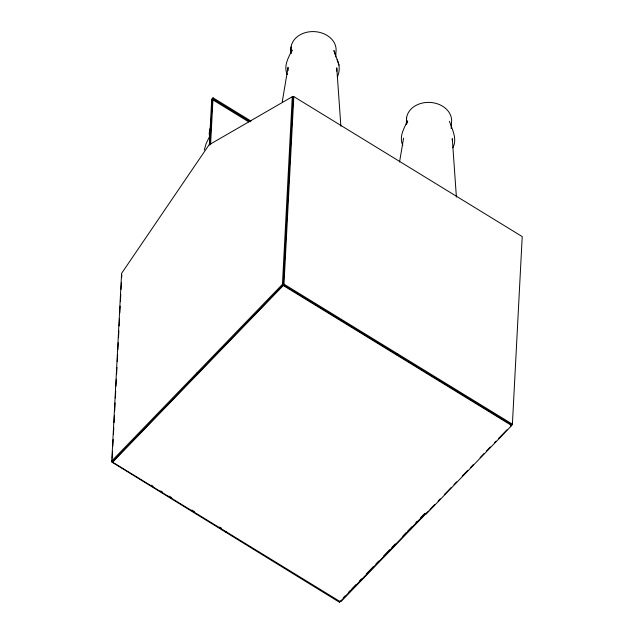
<?xml version="1.0" encoding="UTF-8"?>
<svg xmlns="http://www.w3.org/2000/svg" width="634" height="634" viewBox="0 0 634 634"><rect width="100%" height="100%" fill="white"/><g stroke="black" fill="none" stroke-linecap="round" stroke-linejoin="round"><path stroke-width="0.95" d="M112.614 462.154L112.646 461.481L111.774 460.95L121.601 273.357L209.046 144.845L292.274 96.733L293.146 97.264L283.279 285.522L112.614 462.154L340.157 601.618L340.196 600.953L341.068 601.484L428.473 511.036M292.274 96.733L282.439 284.317L511.741 424.859L511.709 425.525L426.373 513.841L425.493 513.302L339.507 602.3L111.988 462.162L112.091 460.189M112.194 458.216L112.559 451.305M112.82 446.368L113.177 439.457M113.438 434.52L113.803 427.609M114.057 422.672L114.421 415.761M114.683 410.824L115.095 402.923M115.356 397.986L115.713 391.075M115.974 386.138L116.339 379.227M116.593 374.29L116.957 367.379M117.266 361.459L117.631 354.549M117.892 349.611L118.249 342.701M118.51 337.763L118.875 330.853M119.129 325.916L119.493 319.005M119.802 313.077L120.167 306.167M120.42 301.237L120.785 294.319M121.046 289.389L121.403 282.479M121.665 277.541L121.823 274.577M204.306 150.012L206.082 143.76L210.084 135.391M209.315 145.091L211.724 99.166L213.032 97.81L250.961 121.054M197.943 373.838L197.982 373.164L197.103 372.633M209.973 144.409L212.374 98.492L250.303 121.736M210.575 144.703L213.032 97.81M290.729 53.581L291.085 46.876M111.988 462.162L283.977 284.175L293.804 96.59L522.226 236.593L512.399 424.178L510.362 426.278M335.711 56.822L335.957 52.036A22.61 17.863 3 0 0 313.275 31.581A22.61 17.863 3 0 0 291.149 51.544M339.507 602.3L339.539 601.626M406.259 124.383L406.608 117.686M397.058 355.254L397.748 353.907M426.373 513.841L426.405 513.175M451.178 128.591L451.479 122.845A22.61 17.863 3 0 0 428.798 102.383A22.61 17.863 3 0 0 406.671 122.354M282.257 101.765L288.042 67.291L288.09 70.675M399.547 162.042L403.573 138.101M290.974 53.636L292.147 50.046C288.454 57.464 283.232 66.19 287.289 74.59M337.343 76.92C339.935 71.523 339.784 65.151 337.169 59.794M406.497 124.446L407.67 120.848C403.977 128.266 398.754 136.992 402.82 145.4M452.866 147.73C457.486 139.005 452.327 129.653 449.427 121.308M293.146 97.264L293.804 96.59M111.774 460.95L282.439 284.317M225.728 532.568L226.386 531.886M343.636 597.386L345.015 595.968M348.454 592.402L350.515 590.27M351.894 588.843L356.023 584.572M359.462 581.006L361.531 578.874M366.349 573.889L373.228 566.764M375.978 563.919L378.736 561.066M383.554 556.081L389.744 549.67M391.812 547.53L395.251 543.972M402.82 536.142L406.259 532.576M407.638 531.149L411.767 526.878M415.896 522.606L417.275 521.18M420.714 517.621L424.843 513.35M429.844 509.609L434.662 504.624M438.102 501.066L440.17 498.926M444.299 494.655L451.178 487.53M453.936 484.685L456.686 481.832M462.194 476.134L467.694 470.436M470.452 467.591L473.202 464.738M480.089 457.621L484.217 453.342M486.278 451.21L490.407 446.938M494.536 442.659L495.915 441.24M498.665 438.387L506.923 429.844M212.564 99.681L248.805 121.894M283.977 284.175L512.399 424.178M283.279 285.522L511.709 425.525M151.415 485.248L153.103 486.278M160.687 490.93L162.367 491.96M169.112 496.089L171.64 497.642M191.864 510.037L194.392 511.59M219.681 527.084L221.361 528.114M339.047 65.151L333.904 50.506L335.489 55.031M456.401 197.079L452.288 138.632L452.311 140.328M340.878 126.269L336.765 67.83L336.812 71.214M209.489 136.056A22.61 17.863 3 0 1 210.884 126.895"/></g></svg>
